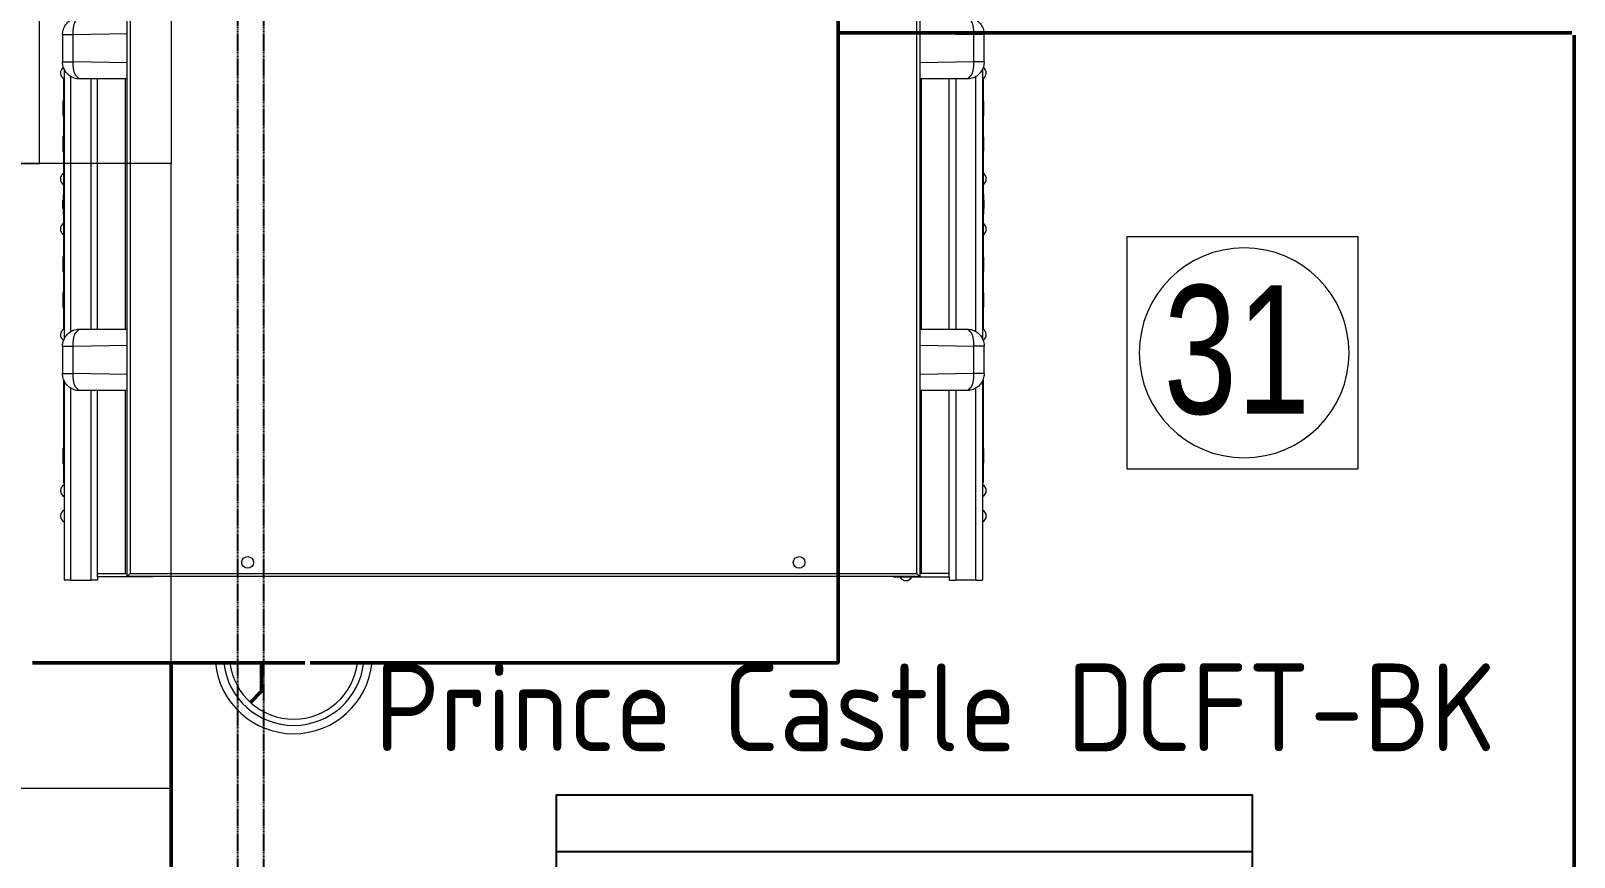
# Model space of a CAD drawing. Header units: inches. Extents: x 15 to 18199, y 5 to 12862.
# Drawn here: x 3210 to 4090, y 5471 to 5942 of the extents above; entities that cross this region are included whole.
import ezdxf
from ezdxf.enums import TextEntityAlignment as Align

# ---------------------------------------------------------------- set-up
doc = ezdxf.new("R2010")
doc.units = ezdxf.units.IN
doc.header["$MEASUREMENT"] = 0
doc.linetypes.add('AUSGEZOGEN', pattern=[0])
doc.linetypes.add('GESTRICHELT', pattern=[0.75, 0.5, -0.25])
for name, color, linetype, lineweight in [('200', 7, 'Continuous', 13), ('230', 250, 'GESTRICHELT', 25), ('260G', 250, 'Continuous', 13), ('410P', 4, 'Continuous', 13), ('500', 4, 'Continuous', 13), ('arrow', 75, 'Continuous', 13), ('Visible Edges(ISO)', 7, 'Continuous', 50)]:
    doc.layers.add(name, color=color, linetype=linetype, lineweight=lineweight)
doc.layers.add('210', color=250, linetype='Continuous')
doc.layers.add('260', color=250, linetype='AUSGEZOGEN')
doc.styles.add('A', font='swisscl.ttf')
doc.styles.add('ISO8', font='isocp.shx')

# ---------------------------------------------------------------- blocks, each defined once
blk = doc.blocks.new('A$C3F0045C2')
at = {"layer": '260G'}
for p, q in [((0, 521.63), (0, 525.51)), ((113.71, 525.51), (0, 525.51)), ((0, 521.63), (0, 510.35)), ((0, 521.63), (109.38, 521.63)), ((55.52, 525.84), (55.52, 525.51)), ((61.87, 525.84), (55.52, 525.84)), ((61.87, 525.84), (61.87, 525.51)), ((114.53, 525.84), (61.87, 525.84)), ((64.71, 525.87), (64.07, 525.87)), ((64.07, 525.84), (64.07, 525.87)), ((64.71, 525.87), (64.71, 525.84)), ((66.61, 525.87), (64.71, 525.87)), ((66.61, 525.87), (66.61, 525.84)), ((66.83, 525.87), (66.61, 525.87)), ((66.75, 526.13), (75.01, 526.13)), ((66.83, 525.87), (67.24, 525.87)), ((67.25, 525.87), (67.24, 525.87)), ((67.25, 525.87), (67.25, 525.84)), ((67.88, 525.87), (67.25, 525.87)), ((67.88, 525.87), (67.88, 525.84)), ((73.87, 525.87), (67.88, 525.87)), ((73.87, 525.87), (73.87, 525.84)), ((74.51, 525.87), (73.87, 525.87)), ((74.51, 525.87), (74.92, 525.87)), ((74.51, 525.87), (74.51, 525.84)), ((74.51, 525.87), (74.51, 525.87)), ((75.14, 525.87), (74.92, 525.87)), ((75.14, 525.87), (75.14, 525.84)), ((77.05, 525.87), (75.14, 525.87)), ((77.05, 525.87), (77.05, 525.84)), ((77.68, 525.87), (77.05, 525.87)), ((77.68, 525.84), (77.68, 525.87)), ((117.24, 489.66), (117.84, 520.41)), ((133.37, 526.41), (117.84, 526.41)), ((117.84, 520.41), (133.37, 520.41)), ((133.37, 520.41), (133.39, 520.41)), ((133.39, 520.41), (133.99, 489.66)), ((136.72, 525.84), (136.68, 525.84)), ((291.38, 525.51), (137.49, 525.51)), ((141.82, 521.63), (287.05, 521.63)), ((144.42, 525.84), (143.03, 525.84)), ((144.42, 525.84), (144.42, 525.51)), ((150.77, 525.84), (144.42, 525.84)), ((150.77, 525.84), (150.77, 525.51)), ((278, 525.84), (150.77, 525.84)), ((153.61, 525.87), (152.97, 525.87)), ((152.97, 525.84), (152.97, 525.87)), ((153.61, 525.87), (153.61, 525.84)), ((155.51, 525.87), (153.61, 525.87)), ((155.51, 525.87), (155.51, 525.84)), ((155.73, 525.87), (155.51, 525.87)), ((155.65, 526.13), (163.91, 526.13)), ((155.73, 525.87), (156.14, 525.87)), ((156.15, 525.87), (156.14, 525.87)), ((156.15, 525.87), (156.15, 525.84)), ((156.78, 525.87), (156.15, 525.87)), ((156.78, 525.87), (156.78, 525.84)), ((162.77, 525.87), (156.78, 525.87)), ((162.77, 525.87), (162.77, 525.84)), ((163.41, 525.87), (162.77, 525.87)), ((163.41, 525.87), (163.82, 525.87)), ((163.41, 525.87), (163.41, 525.84)), ((163.41, 525.87), (163.41, 525.87)), ((164.04, 525.87), (163.82, 525.87)), ((164.04, 525.87), (164.04, 525.84)), ((165.95, 525.87), (164.04, 525.87)), ((165.95, 525.87), (165.95, 525.84)), ((166.58, 525.87), (165.95, 525.87)), ((166.58, 525.84), (166.58, 525.87)), ((173.39, 525.87), (173.29, 525.87)), ((173.29, 525.84), (173.29, 525.87)), ((173.39, 525.87), (173.39, 525.84)), ((179.35, 525.87), (173.39, 525.87)), ((175.97, 526.13), (184.23, 526.13)), ((179.35, 525.87), (179.35, 525.84)), ((180.42, 525.87), (179.35, 525.87)), ((180.42, 525.87), (180.42, 525.84)), ((186.8, 525.87), (180.42, 525.87)), ((186.8, 525.87), (186.8, 525.84)), ((186.9, 525.87), (186.8, 525.87)), ((186.9, 525.84), (186.9, 525.87)), ((220.15, 526.1), (208.63, 526.1)), ((208.63, 525.84), (208.63, 526.1)), ((211.82, 526.35), (213.24, 526.35)), ((211.82, 526.1), (211.82, 526.35)), ((213.24, 526.35), (215.53, 526.35)), ((213.24, 526.1), (213.24, 526.35)), ((215.53, 526.35), (216.67, 526.35)), ((215.53, 526.1), (215.53, 526.35)), ((216.67, 526.1), (216.67, 526.35)), ((220.15, 525.84), (220.15, 526.1)), ((242.51, 525.87), (241.87, 525.87)), ((241.87, 525.84), (241.87, 525.87)), ((242.51, 525.87), (242.51, 525.84)), ((244.41, 525.87), (242.51, 525.87)), ((244.41, 525.87), (244.41, 525.84)), ((244.63, 525.87), (244.41, 525.87)), ((244.55, 526.13), (252.81, 526.13)), ((244.63, 525.87), (245.04, 525.87)), ((245.05, 525.87), (245.04, 525.87)), ((245.05, 525.87), (245.05, 525.84)), ((245.68, 525.87), (245.05, 525.87)), ((245.68, 525.87), (245.68, 525.84)), ((251.67, 525.87), (245.68, 525.87)), ((251.67, 525.87), (251.67, 525.84)), ((252.31, 525.87), (251.67, 525.87)), ((252.31, 525.87), (252.72, 525.87)), ((252.31, 525.87), (252.31, 525.84)), ((252.31, 525.87), (252.31, 525.87)), ((252.94, 525.87), (252.72, 525.87)), ((252.94, 525.87), (252.94, 525.84)), ((254.85, 525.87), (252.94, 525.87)), ((254.85, 525.87), (254.85, 525.84)), ((255.48, 525.87), (254.85, 525.87)), ((255.48, 525.84), (255.48, 525.87)), ((262.29, 525.87), (262.19, 525.87)), ((262.19, 525.84), (262.19, 525.87)), ((262.29, 525.87), (262.29, 525.84)), ((268.25, 525.87), (262.29, 525.87)), ((264.87, 526.13), (273.13, 526.13)), ((268.25, 525.87), (268.25, 525.84)), ((269.32, 525.87), (268.25, 525.87)), ((269.32, 525.87), (269.32, 525.84)), ((275.7, 525.87), (269.32, 525.87)), ((275.7, 525.87), (275.7, 525.84)), ((275.8, 525.87), (275.7, 525.87)), ((275.8, 525.84), (275.8, 525.87)), ((278, 525.84), (278, 525.51)), ((284.35, 525.84), (278, 525.84)), ((285.95, 525.84), (284.35, 525.84)), ((284.35, 525.84), (284.35, 525.51)), ((294.91, 489.66), (295.51, 520.41)), ((311.04, 526.41), (295.51, 526.41)), ((295.51, 520.41), (311.04, 520.41)), ((311.04, 520.41), (311.07, 520.41)), ((311.07, 520.41), (311.67, 489.66)), ((0, 506.46), (0, 510.35)), ((108.1, 510.35), (0, 510.35)), ((285.77, 510.35), (143.13, 510.35)), ((1.9, 506.46), (0, 506.46)), ((1.9, 478.6), (1.9, 506.46)), ((1.9, 506.46), (3.81, 506.46)), ((3.81, 506.46), (3.81, 489.66)), ((3.81, 506.46), (108.1, 506.46)), ((143.13, 506.46), (285.77, 506.46)), ((2.13, 489.66), (840.94, 489.66)), ((2.13, 489.66), (3.84, 487.96)), ((2.13, 37.79), (2.13, 489.66)), ((3.81, 490.45), (108.12, 490.45)), ((839.24, 487.96), (3.84, 487.96)), ((3.84, 487.96), (3.84, 39.5)), ((143.11, 490.45), (285.79, 490.45)), ((1.9, 474.71), (1.9, 478.6)), ((1.9, 478.6), (2.13, 478.6)), ((2.13, 474.71), (1.9, 474.71)), ((1.9, 52.74), (1.9, 48.86)), ((2.13, 52.74), (1.9, 52.74)), ((1.9, 48.86), (1.9, 20.99)), ((1.9, 48.86), (2.13, 48.86)), ((3.84, 39.5), (2.13, 37.79)), ((840.94, 37.79), (2.13, 37.79)), ((3.81, 20.99), (3.81, 37.79)), ((108.12, 37.01), (3.81, 37.01)), ((3.84, 39.5), (839.24, 39.5)), ((117.84, 7.05), (117.24, 37.79)), ((133.99, 37.79), (133.39, 7.05)), ((285.79, 37.01), (143.11, 37.01)), ((295.51, 7.05), (294.91, 37.79)), ((311.67, 37.79), (311.07, 7.05)), ((0, 20.99), (0, 17.11)), ((1.9, 20.99), (0, 20.99)), ((1.9, 20.99), (3.81, 20.99)), ((3.81, 20.99), (108.1, 20.99)), ((143.13, 20.99), (285.77, 20.99)), ((0, 5.83), (0, 17.11)), ((108.1, 17.11), (0, 17.11)), ((285.77, 17.11), (143.13, 17.11)), ((0, 5.83), (0, 1.94)), ((0, 5.83), (109.41, 5.83)), ((113.74, 1.94), (0, 1.94)), ((55.52, 1.61), (55.52, 1.94)), ((61.87, 1.61), (55.52, 1.61)), ((61.87, 1.61), (61.87, 1.94)), ((114.55, 1.61), (61.87, 1.61)), ((64.07, 1.59), (64.07, 1.61)), ((64.71, 1.59), (64.07, 1.59)), ((64.71, 1.59), (64.71, 1.61)), ((66.61, 1.59), (64.71, 1.59)), ((66.61, 1.59), (66.61, 1.61)), ((66.83, 1.59), (66.61, 1.59)), ((75.01, 1.32), (66.75, 1.32)), ((66.83, 1.59), (67.24, 1.59)), ((67.25, 1.59), (67.24, 1.59)), ((67.25, 1.59), (67.25, 1.61)), ((67.88, 1.59), (67.25, 1.59)), ((67.88, 1.59), (67.88, 1.61)), ((73.87, 1.59), (67.88, 1.59)), ((73.87, 1.59), (73.87, 1.61)), ((74.51, 1.59), (73.87, 1.59)), ((74.51, 1.59), (74.51, 1.61)), ((74.51, 1.59), (74.92, 1.59)), ((74.51, 1.59), (74.51, 1.59)), ((75.14, 1.59), (74.92, 1.59)), ((75.14, 1.59), (75.14, 1.61)), ((77.05, 1.59), (75.14, 1.59)), ((77.05, 1.59), (77.05, 1.61)), ((77.68, 1.59), (77.05, 1.59)), ((77.68, 1.59), (77.68, 1.61)), ((117.86, 7.05), (117.84, 7.05)), ((133.39, 7.05), (117.86, 7.05)), ((117.86, 1.05), (133.39, 1.05)), ((136.72, 1.61), (136.7, 1.61)), ((291.41, 1.94), (137.52, 1.94)), ((141.85, 5.83), (287.08, 5.83)), ((144.42, 1.61), (143.03, 1.61)), ((144.42, 1.61), (144.42, 1.94)), ((150.77, 1.61), (144.42, 1.61)), ((150.77, 1.61), (150.77, 1.94)), ((278, 1.61), (150.77, 1.61)), ((152.97, 1.59), (152.97, 1.61)), ((153.61, 1.59), (152.97, 1.59)), ((153.61, 1.59), (153.61, 1.61)), ((155.51, 1.59), (153.61, 1.59)), ((155.51, 1.59), (155.51, 1.61)), ((155.73, 1.59), (155.51, 1.59)), ((163.91, 1.32), (155.65, 1.32)), ((155.73, 1.59), (156.14, 1.59)), ((156.15, 1.59), (156.14, 1.59)), ((156.15, 1.59), (156.15, 1.61)), ((156.78, 1.59), (156.15, 1.59)), ((156.78, 1.59), (156.78, 1.61)), ((162.77, 1.59), (156.78, 1.59)), ((162.77, 1.59), (162.77, 1.61)), ((163.41, 1.59), (162.77, 1.59)), ((163.41, 1.59), (163.41, 1.61)), ((163.41, 1.59), (163.82, 1.59)), ((163.41, 1.59), (163.41, 1.59)), ((164.04, 1.59), (163.82, 1.59)), ((164.04, 1.59), (164.04, 1.61)), ((165.95, 1.59), (164.04, 1.59)), ((165.95, 1.59), (165.95, 1.61)), ((166.58, 1.59), (165.95, 1.59)), ((166.58, 1.59), (166.58, 1.61)), ((173.29, 1.59), (173.29, 1.61)), ((173.39, 1.59), (173.29, 1.59)), ((173.39, 1.59), (173.39, 1.61)), ((179.35, 1.59), (173.39, 1.59)), ((184.23, 1.32), (175.97, 1.32)), ((179.35, 1.59), (179.35, 1.61)), ((180.42, 1.59), (179.35, 1.59)), ((180.42, 1.59), (180.42, 1.61)), ((186.8, 1.59), (180.42, 1.59)), ((186.8, 1.59), (186.8, 1.61)), ((186.9, 1.59), (186.8, 1.59)), ((186.9, 1.59), (186.9, 1.61)), ((208.63, 1.36), (208.63, 1.61)), ((220.15, 1.36), (208.63, 1.36)), ((211.82, 1.36), (211.82, 1.1)), ((211.82, 1.1), (213.24, 1.1)), ((213.24, 1.36), (213.24, 1.1)), ((213.24, 1.1), (215.53, 1.1)), ((215.53, 1.36), (215.53, 1.1)), ((215.53, 1.1), (216.67, 1.1)), ((216.67, 1.36), (216.67, 1.1)), ((220.15, 1.36), (220.15, 1.61)), ((241.87, 1.59), (241.87, 1.61)), ((242.51, 1.59), (241.87, 1.59)), ((242.51, 1.59), (242.51, 1.61)), ((244.41, 1.59), (242.51, 1.59)), ((244.41, 1.59), (244.41, 1.61)), ((244.63, 1.59), (244.41, 1.59)), ((252.81, 1.32), (244.55, 1.32)), ((244.63, 1.59), (245.04, 1.59)), ((245.05, 1.59), (245.04, 1.59)), ((245.05, 1.59), (245.05, 1.61)), ((245.68, 1.59), (245.05, 1.59)), ((245.68, 1.59), (245.68, 1.61)), ((251.67, 1.59), (245.68, 1.59)), ((251.67, 1.59), (251.67, 1.61)), ((252.31, 1.59), (251.67, 1.59)), ((252.31, 1.59), (252.31, 1.61)), ((252.31, 1.59), (252.72, 1.59)), ((252.31, 1.59), (252.31, 1.59)), ((252.94, 1.59), (252.72, 1.59)), ((252.94, 1.59), (252.94, 1.61)), ((254.85, 1.59), (252.94, 1.59)), ((254.85, 1.59), (254.85, 1.61)), ((255.48, 1.59), (254.85, 1.59)), ((255.48, 1.59), (255.48, 1.61)), ((262.19, 1.59), (262.19, 1.61)), ((262.29, 1.59), (262.19, 1.59)), ((262.29, 1.59), (262.29, 1.61)), ((268.25, 1.59), (262.29, 1.59)), ((273.13, 1.32), (264.87, 1.32)), ((268.25, 1.59), (268.25, 1.61)), ((269.32, 1.59), (268.25, 1.59)), ((269.32, 1.59), (269.32, 1.61)), ((275.7, 1.59), (269.32, 1.59)), ((275.7, 1.59), (275.7, 1.61)), ((275.8, 1.59), (275.7, 1.59)), ((275.8, 1.59), (275.8, 1.61)), ((278, 1.61), (278, 1.94)), ((284.35, 1.61), (278, 1.61)), ((284.35, 1.61), (284.35, 1.94)), ((285.95, 1.61), (284.35, 1.61)), ((295.54, 7.05), (295.51, 7.05)), ((311.07, 7.05), (295.54, 7.05)), ((295.54, 1.05), (311.07, 1.05))]:
    blk.add_line(p, q, dxfattribs=at)
for centre in [(10.16, 420.89), (10.16, 106.56)]:
    blk.add_circle(centre, 3.33, dxfattribs=at)
for centre, radius, start, end in [((36.58, 523.94), 3.69, 25.23083, 154.76917), ((50.98, 523.94), 3.69, 25.23083, 154.76917), ((66.75, 525.25), 0.889, 90, 135.58469), ((75.01, 525.25), 0.889, 44.41531, 90), ((139.88, 523.94), 3.69, 25.23083, 149.18346), ((155.65, 525.25), 0.889, 90, 135.58469), ((163.91, 525.25), 0.889, 44.41531, 90), ((175.97, 525.25), 0.889, 90, 135.58469), ((184.23, 525.25), 0.889, 44.41531, 90), ((200.2, 523.94), 3.69, 31.05579, 148.94421), ((228.65, 523.94), 3.69, 31.05579, 148.94421), ((244.55, 525.25), 0.889, 90, 135.58469), ((252.81, 525.25), 0.889, 44.41531, 90), ((264.87, 525.25), 0.889, 90, 135.58469), ((273.13, 525.25), 0.889, 44.41531, 90), ((289.1, 523.94), 3.69, 31.35508, 154.76917), ((3.48, 45.68), 3.69, 115.23083, 244.76917), ((36.58, 3.51), 3.69, 205.23083, 334.76917), ((50.98, 3.51), 3.69, 205.23083, 334.76917), ((66.75, 2.21), 0.889, 224.41531, 270), ((75.01, 2.21), 0.889, 270, 315.58469), ((139.88, 3.51), 3.69, 210.94592, 334.76917), ((155.65, 2.21), 0.889, 224.41531, 270), ((163.91, 2.21), 0.889, 270, 315.58469), ((175.97, 2.21), 0.889, 224.41531, 270), ((184.23, 2.21), 0.889, 270, 315.58469), ((200.2, 3.51), 3.69, 211.05579, 328.94421), ((228.65, 3.51), 3.69, 211.05579, 328.94421), ((244.55, 2.21), 0.889, 224.41531, 270), ((252.81, 2.21), 0.889, 270, 315.58469), ((264.87, 2.21), 0.889, 224.41531, 270), ((273.13, 2.21), 0.889, 270, 315.58469), ((289.1, 3.51), 3.69, 205.23083, 328.78461)]:
    blk.add_arc(centre, radius, start, end, dxfattribs=at)
for points, knots in [([(108.09, 516.9), (108.09, 517.92), (108.26, 518.95), (108.93, 520.9), (109.44, 521.83), (110.71, 523.46), (111.49, 524.18), (113.23, 525.34), (114.21, 525.79), (116.08, 526.29), (116.96, 526.41), (117.84, 526.41)], [0, 0, 0, 0, 0.1231541, 0.1231541, 0.2467397, 0.2467397, 0.370686, 0.370686, 0.4952004, 0.4952004, 0.5987377, 0.5987377, 0.5987377, 0.5987377]), ([(117.84, 526.41), (117.84, 526.41), (117.84, 526.41), (117.84, 526.41), (117.84, 526.41), (117.84, 526.41), (117.84, 526.41), (117.84, 526.41), (117.84, 526.41), (117.84, 526.41), (117.84, 526.41), (117.84, 526.41), (117.84, 526.41), (117.84, 526.41), (117.84, 526.41), (117.84, 526.41), (117.84, 526.41), (117.84, 526.41), (117.84, 526.41), (117.84, 526.41), (117.84, 526.4), (117.84, 526.38), (117.84, 526.3), (117.84, 526.11), (117.84, 525.84), (117.84, 525.37), (117.84, 524.56), (117.84, 523.32), (117.84, 521.89), (117.84, 520.9), (117.84, 520.41)], [0.6010563, 0.6010563, 0.6010563, 0.6010563, 0.6015625, 0.6054688, 0.609375, 0.6171875, 0.625, 0.6328125, 0.640625, 0.65625, 0.6875, 0.734375, 0.75, 0.765625, 0.7734375, 0.78125, 0.7890625, 0.7929688, 0.796875, 0.8007812, 0.8046875, 0.8125, 0.828125, 0.84375, 0.859375, 0.875, 0.90625, 0.9375, 0.96875, 1, 1, 1, 1]), ([(133.37, 526.41), (133.37, 526.41), (133.37, 526.41), (133.37, 526.41), (133.31, 526.41), (133.37, 526.41), (133.37, 526.41), (133.38, 526.41), (133.38, 526.41), (133.38, 526.41), (133.38, 526.41), (133.39, 526.41), (133.39, 526.41), (133.4, 526.41), (133.41, 526.41), (133.43, 526.41), (133.43, 526.41), (133.46, 526.41), (133.47, 526.41), (133.51, 526.41), (133.54, 526.41), (134.52, 526.39), (135.48, 526.23), (137.29, 525.65), (138.16, 525.23), (139.73, 524.16), (140.43, 523.51), (141.61, 522.05), (142.1, 521.22), (142.87, 519.29), (143.1, 518.12), (143.11, 516.97)], [0, 0, 0, 0, 0.0069484, 0.0069484, 0.0138968, 0.0138968, 0.014027, 0.014027, 0.0142442, 0.0142442, 0.0144613, 0.0144613, 0.0148955, 0.0148955, 0.015764, 0.015764, 0.0166325, 0.0166325, 0.0183694, 0.0183694, 0.0218434, 0.0218434, 0.1341585, 0.1341585, 0.2465017, 0.2465017, 0.3588301, 0.3588301, 0.4711735, 0.4711735, 0.6094598, 0.6094598, 0.6094598, 0.6094598]), ([(133.37, 526.41), (133.37, 526.41), (133.37, 526.41), (133.37, 526.41), (133.37, 526.41), (133.37, 526.41), (133.37, 526.4), (133.37, 526.4), (133.37, 526.39), (133.37, 526.38), (133.37, 526.36), (133.37, 526.33), (133.37, 526.28), (133.37, 526.23), (133.37, 526.17), (133.37, 526.1), (133.37, 526.02), (133.37, 525.93), (133.37, 525.83), (133.37, 525.72), (133.37, 525.6), (133.37, 525.47), (133.37, 525.2), (133.37, 524.88), (133.37, 524.51), (133.37, 524.15), (133.37, 523.73), (133.37, 523.29), (133.37, 522.84), (133.37, 522.37), (133.37, 521.88), (133.37, 521.4), (133.37, 520.9), (133.37, 520.41)], [0.8, 0.8, 0.8, 0.8, 0.8007809, 0.8007809, 0.8007809, 0.8046792, 0.8046792, 0.8046792, 0.8124971, 0.8124971, 0.8124971, 0.8281288, 0.8281288, 0.8281288, 0.8437583, 0.8437583, 0.8437583, 0.8593859, 0.8593859, 0.8593859, 0.8750119, 0.8750119, 0.8750119, 0.9062604, 0.9062604, 0.9062604, 0.9375063, 0.9375063, 0.9375063, 0.968752, 0.968752, 0.968752, 1, 1, 1, 1]), ([(133.37, 526.41), (133.38, 526.41), (133.4, 526.41), (133.47, 526.41), (133.52, 526.41), (133.73, 526.4), (133.89, 526.39), (134.53, 526.35), (135, 526.28), (135.89, 526.09), (136.3, 525.97), (136.71, 525.83)], [0, 0, 0, 0, 0.0019505, 0.0019505, 0.0081923, 0.0081923, 0.0269223, 0.0269223, 0.083239, 0.083239, 0.1341306, 0.1341306, 0.1341306, 0.1341306]), ([(285.76, 516.9), (285.76, 517.92), (285.94, 518.95), (286.61, 520.9), (287.11, 521.83), (288.38, 523.46), (289.16, 524.18), (290.9, 525.34), (291.89, 525.79), (293.75, 526.29), (294.63, 526.41), (295.51, 526.41)], [0, 0, 0, 0, 0.1231541, 0.1231541, 0.2467397, 0.2467397, 0.370686, 0.370686, 0.4952004, 0.4952004, 0.5987377, 0.5987377, 0.5987377, 0.5987377]), ([(295.51, 526.41), (295.51, 526.41), (295.51, 526.41), (295.51, 526.41), (295.51, 526.41), (295.51, 526.41), (295.51, 526.41), (295.51, 526.41), (295.51, 526.41), (295.51, 526.41), (295.51, 526.41), (295.51, 526.41), (295.51, 526.41), (295.51, 526.41), (295.51, 526.41), (295.51, 526.41), (295.51, 526.41), (295.51, 526.41), (295.51, 526.41), (295.51, 526.41), (295.51, 526.4), (295.51, 526.38), (295.51, 526.3), (295.51, 526.11), (295.51, 525.84), (295.51, 525.37), (295.51, 524.56), (295.51, 523.32), (295.51, 521.89), (295.51, 520.9), (295.51, 520.41)], [0.6010563, 0.6010563, 0.6010563, 0.6010563, 0.6015625, 0.6054688, 0.609375, 0.6171875, 0.625, 0.6328125, 0.640625, 0.65625, 0.6875, 0.734375, 0.75, 0.765625, 0.7734375, 0.78125, 0.7890625, 0.7929688, 0.796875, 0.8007812, 0.8046875, 0.8125, 0.828125, 0.84375, 0.859375, 0.875, 0.90625, 0.9375, 0.96875, 1, 1, 1, 1]), ([(311.04, 526.41), (311.04, 526.41), (311.04, 526.41), (311.04, 526.41), (311.04, 526.41), (311.04, 526.41), (311.04, 526.41), (311.04, 526.41), (311.04, 526.41), (311.04, 526.41), (311.04, 526.41), (311.04, 526.41), (311.04, 526.41), (311.04, 526.41), (311.04, 526.41), (311.04, 526.41), (311.04, 526.41), (311.04, 526.41), (311.04, 526.41), (311.04, 526.41), (311.04, 526.41), (311.04, 526.41), (311.04, 526.41), (311.04, 526.41), (311.04, 526.41), (311.04, 526.41), (311.04, 526.41), (311.04, 526.41), (311.04, 526.41), (311.04, 526.41), (311.04, 526.41), (311.04, 526.41), (311.04, 526.41), (311.04, 526.41), (311.04, 526.41), (311.04, 526.41), (311.04, 526.41), (311.04, 526.41), (311.04, 526.41), (311.04, 526.41), (311.04, 526.41), (311.04, 526.41), (311.04, 526.41), (311.04, 526.41), (311.04, 526.41), (311.04, 526.41), (311.04, 526.41), (311.04, 526.41), (311.04, 526.41), (311.04, 526.41), (311.04, 526.41), (311.04, 526.41), (311.04, 526.41), (311.04, 526.41), (311.04, 526.41), (311.04, 526.41), (311.04, 526.41), (311.04, 526.4), (311.04, 526.4), (311.04, 526.39), (311.04, 526.38), (311.04, 526.36), (311.04, 526.33), (311.04, 526.28), (311.04, 526.23), (311.04, 526.17), (311.04, 526.1), (311.04, 526.02), (311.04, 525.93), (311.04, 525.83), (311.04, 525.72), (311.04, 525.6), (311.04, 525.47), (311.04, 525.2), (311.04, 524.88), (311.04, 524.51), (311.04, 524.15), (311.04, 523.73), (311.04, 523.29), (311.04, 522.84), (311.04, 522.37), (311.04, 521.88), (311.04, 521.4), (311.04, 520.9), (311.04, 520.41)], [0.6010583, 0.6010583, 0.6010583, 0.6010583, 0.6015599, 0.6015599, 0.6015599, 0.6054601, 0.6054601, 0.6054601, 0.6093743, 0.6093743, 0.6093743, 0.6171652, 0.6171652, 0.6171652, 0.6249591, 0.6249591, 0.6249591, 0.6327562, 0.6327562, 0.6327562, 0.6405564, 0.6405564, 0.6405564, 0.6561653, 0.6561653, 0.6561653, 0.6874107, 0.6874107, 0.6874107, 0.7343218, 0.7343218, 0.7343218, 0.7499633, 0.7499633, 0.7499633, 0.7656042, 0.7656042, 0.7656042, 0.7734238, 0.7734238, 0.7734238, 0.7812426, 0.7812426, 0.7812426, 0.7890603, 0.7890603, 0.7890603, 0.7929694, 0.7929694, 0.7929694, 0.7968844, 0.7968844, 0.7968844, 0.8007809, 0.8007809, 0.8007809, 0.8046792, 0.8046792, 0.8046792, 0.8124971, 0.8124971, 0.8124971, 0.8281288, 0.8281288, 0.8281288, 0.8437583, 0.8437583, 0.8437583, 0.8593859, 0.8593859, 0.8593859, 0.8750119, 0.8750119, 0.8750119, 0.9062604, 0.9062604, 0.9062604, 0.9375063, 0.9375063, 0.9375063, 0.968752, 0.968752, 0.968752, 1, 1, 1, 1]), ([(311.04, 526.41), (311.06, 526.41), (311.07, 526.41), (311.14, 526.41), (311.2, 526.41), (311.41, 526.4), (311.57, 526.39), (312.2, 526.35), (312.67, 526.28), (314.2, 525.96), (315.23, 525.55), (317.05, 524.45), (317.86, 523.76), (319.21, 522.18), (319.76, 521.27), (320.52, 519.34), (320.74, 518.31), (320.78, 517.18), (320.78, 517.07), (320.79, 516.97)], [0, 0, 0, 0, 0.0019505, 0.0019505, 0.0081923, 0.0081923, 0.0269223, 0.0269223, 0.083239, 0.083239, 0.2111073, 0.2111073, 0.3352165, 0.3352165, 0.4596007, 0.4596007, 0.5836228, 0.5836228, 0.595886, 0.595886, 0.595886, 0.595886]), ([(117.86, 1.05), (117.86, 1.05), (117.86, 1.05), (117.86, 1.05), (117.86, 1.05), (117.86, 1.05), (117.88, 1.05), (117.89, 1.05), (117.89, 1.05), (117.86, 1.05), (117.86, 1.05), (117.86, 1.05), (117.86, 1.05), (117.86, 1.05), (117.85, 1.05), (117.85, 1.05), (117.85, 1.05), (117.85, 1.05), (117.84, 1.05), (117.84, 1.05), (117.84, 1.05), (117.82, 1.05), (117.82, 1.05), (117.8, 1.05), (117.8, 1.05), (117.77, 1.05), (117.76, 1.05), (117.71, 1.05), (117.68, 1.05), (116.7, 1.07), (115.75, 1.23), (113.94, 1.8), (113.07, 2.23), (111.5, 3.29), (110.8, 3.94), (109.62, 5.4), (109.13, 6.23), (108.36, 8.17), (108.13, 9.33), (108.12, 10.48)], [0, 0, 0, 0, 0.0000543, 0.0000543, 0.0000679, 0.0000679, 0.0035421, 0.0035421, 0.0070163, 0.0070163, 0.0070706, 0.0070706, 0.0071357, 0.0071357, 0.0072443, 0.0072443, 0.0074614, 0.0074614, 0.0076785, 0.0076785, 0.0081128, 0.0081128, 0.0089812, 0.0089812, 0.0098497, 0.0098497, 0.0115867, 0.0115867, 0.0150606, 0.0150606, 0.1273757, 0.1273757, 0.239719, 0.239719, 0.3520473, 0.3520473, 0.4643908, 0.4643908, 0.6026771, 0.6026771, 0.6026771, 0.6026771]), ([(143.14, 10.56), (143.14, 9.53), (142.96, 8.5), (142.3, 6.56), (141.79, 5.63), (140.52, 3.99), (139.74, 3.27), (138, 2.11), (137.02, 1.67), (135.5, 1.26), (134.98, 1.16), (134.2, 1.08), (133.94, 1.06), (133.64, 1.05), (133.62, 1.05), (133.58, 1.05), (133.56, 1.05), (133.52, 1.05), (133.51, 1.05), (133.48, 1.05), (133.47, 1.05), (133.45, 1.05), (133.45, 1.05), (133.43, 1.05), (133.43, 1.05), (133.42, 1.05), (133.41, 1.05), (133.41, 1.05), (133.41, 1.05), (133.4, 1.05), (133.4, 1.05), (133.4, 1.05), (133.4, 1.05), (133.4, 1.05), (133.4, 1.05), (133.4, 1.05), (133.39, 1.05), (133.39, 1.05), (133.39, 1.05), (133.39, 1.05), (133.39, 1.05), (133.39, 1.05), (133.39, 1.05), (133.39, 1.05)], [0, 0, 0, 0, 0.1231541, 0.1231541, 0.2467397, 0.2467397, 0.370686, 0.370686, 0.4952004, 0.4952004, 0.5566238, 0.5566238, 0.5880495, 0.5880495, 0.5909934, 0.5909934, 0.5932013, 0.5932013, 0.5948572, 0.5948572, 0.5963771, 0.5963771, 0.5971371, 0.5971371, 0.597897, 0.597897, 0.598277, 0.598277, 0.598467, 0.598467, 0.5986569, 0.5986569, 0.5987519, 0.5987519, 0.5988469, 0.5988469, 0.5988944, 0.5988944, 0.5989182, 0.5989182, 0.5989419, 0.5989419, 0.5989657, 0.5989657, 0.5989657, 0.5989657]), ([(295.54, 1.05), (295.52, 1.05), (295.5, 1.05), (295.43, 1.05), (295.38, 1.05), (295.17, 1.05), (295.01, 1.06), (294.38, 1.1), (293.9, 1.17), (292.38, 1.5), (291.34, 1.91), (289.53, 3), (288.71, 3.69), (287.36, 5.27), (286.81, 6.19), (286.06, 8.11), (285.84, 9.15), (285.79, 10.28), (285.79, 10.38), (285.79, 10.48)], [0, 0, 0, 0, 0.0019505, 0.0019505, 0.0081923, 0.0081923, 0.0269223, 0.0269223, 0.083239, 0.083239, 0.2111073, 0.2111073, 0.3352165, 0.3352165, 0.4596007, 0.4596007, 0.5836228, 0.5836228, 0.595886, 0.595886, 0.595886, 0.595886]), ([(320.81, 10.56), (320.81, 9.53), (320.64, 8.5), (319.97, 6.56), (319.47, 5.63), (318.2, 3.99), (317.41, 3.27), (315.67, 2.11), (314.69, 1.67), (313.17, 1.26), (312.66, 1.16), (311.87, 1.08), (311.61, 1.06), (311.32, 1.05), (311.29, 1.05), (311.25, 1.05), (311.23, 1.05), (311.2, 1.05), (311.18, 1.05), (311.16, 1.05), (311.14, 1.05), (311.12, 1.05), (311.12, 1.05), (311.11, 1.05), (311.1, 1.05), (311.09, 1.05), (311.09, 1.05), (311.08, 1.05), (311.08, 1.05), (311.08, 1.05), (311.07, 1.05), (311.07, 1.05), (311.07, 1.05), (311.07, 1.05), (311.07, 1.05), (311.07, 1.05), (311.07, 1.05), (311.07, 1.05), (311.07, 1.05), (311.07, 1.05), (311.07, 1.05), (311.07, 1.05), (311.07, 1.05), (311.07, 1.05), (311.07, 1.05), (311.07, 1.05)], [0, 0, 0, 0, 0.1231541, 0.1231541, 0.2467397, 0.2467397, 0.370686, 0.370686, 0.4952004, 0.4952004, 0.5566238, 0.5566238, 0.5880495, 0.5880495, 0.5909934, 0.5909934, 0.5932013, 0.5932013, 0.5948572, 0.5948572, 0.5963771, 0.5963771, 0.5971371, 0.5971371, 0.597897, 0.597897, 0.598277, 0.598277, 0.598467, 0.598467, 0.5986569, 0.5986569, 0.5987519, 0.5987519, 0.5988469, 0.5988469, 0.5988944, 0.5988944, 0.5989182, 0.5989182, 0.5989419, 0.5989419, 0.5989657, 0.5989657, 0.5989741, 0.5989741, 0.5989741, 0.5989741]), ([(117.86, 1.05), (117.86, 1.05), (117.86, 1.05), (117.86, 1.05), (117.86, 1.05), (117.86, 1.05), (117.86, 1.05), (117.86, 1.05), (117.86, 1.05), (117.86, 1.05), (117.86, 1.05), (117.86, 1.05), (117.86, 1.05), (117.85, 1.05), (117.85, 1.05), (117.85, 1.05), (117.84, 1.05), (117.84, 1.05), (117.84, 1.05), (117.82, 1.05), (117.82, 1.05), (117.8, 1.05), (117.8, 1.05), (117.77, 1.05), (117.76, 1.05), (117.71, 1.05), (117.68, 1.05), (116.7, 1.07), (115.75, 1.23), (114.75, 1.55), (114.65, 1.58), (114.55, 1.61)], [0, 0, 0, 0, 0.0000271, 0.0000271, 0.0000543, 0.0000543, 0.0000814, 0.0000814, 0.0001357, 0.0001357, 0.00019, 0.00019, 0.0003203, 0.0003203, 0.0005374, 0.0005374, 0.0007545, 0.0007545, 0.0011887, 0.0011887, 0.0020572, 0.0020572, 0.0029257, 0.0029257, 0.0046626, 0.0046626, 0.0081366, 0.0081366, 0.1204517, 0.1204517, 0.1324281, 0.1324281, 0.1324281, 0.1324281]), ([(117.86, 1.05), (117.86, 1.05), (117.86, 1.05), (117.86, 1.05), (117.86, 1.05), (117.86, 1.05), (117.86, 1.05), (117.86, 1.05), (117.86, 1.06), (117.86, 1.07), (117.86, 1.09), (117.86, 1.12), (117.86, 1.17), (117.86, 1.22), (117.86, 1.28), (117.86, 1.36), (117.86, 1.43), (117.86, 1.52), (117.86, 1.63), (117.86, 1.73), (117.86, 1.85), (117.86, 1.98), (117.86, 2.25), (117.86, 2.57), (117.86, 2.94), (117.86, 3.31), (117.86, 3.72), (117.86, 4.17), (117.86, 4.61), (117.86, 5.08), (117.86, 5.57), (117.86, 6.06), (117.86, 6.55), (117.86, 7.05)], [0.7999942, 0.7999942, 0.7999942, 0.7999942, 0.8007809, 0.8007809, 0.8007809, 0.8046792, 0.8046792, 0.8046792, 0.8124971, 0.8124971, 0.8124971, 0.8281288, 0.8281288, 0.8281288, 0.8437583, 0.8437583, 0.8437583, 0.8593859, 0.8593859, 0.8593859, 0.8750119, 0.8750119, 0.8750119, 0.9062604, 0.9062604, 0.9062604, 0.9375063, 0.9375063, 0.9375063, 0.968752, 0.968752, 0.968752, 1, 1, 1, 1]), ([(117.86, 1.05), (117.86, 1.05), (117.86, 1.05), (117.86, 1.05), (117.86, 1.05), (117.86, 1.05), (117.86, 1.05), (117.86, 1.05), (117.88, 1.05), (117.89, 1.05), (117.89, 1.05), (117.86, 1.05)], [0, 0, 0, 0, 0.000013571, 0.000013571, 0.000882049, 0.000882049, 0.001924223, 0.001924223, 0.005398499, 0.005398499, 0.008762968, 0.008762968, 0.008762968, 0.008762968]), ([(133.39, 1.05), (133.39, 1.05), (133.39, 1.05), (133.39, 1.05), (133.39, 1.05), (133.39, 1.05), (133.39, 1.05), (133.39, 1.05), (133.39, 1.05), (133.39, 1.05), (133.39, 1.07), (133.39, 1.16), (133.39, 1.34), (133.39, 1.61), (133.39, 2.09), (133.39, 2.89), (133.39, 4.14), (133.39, 5.56), (133.39, 6.55), (133.39, 7.05)], [0.7596795, 0.7596795, 0.7596795, 0.7596795, 0.765625, 0.7734375, 0.78125, 0.7890625, 0.7929688, 0.796875, 0.8007812, 0.8046875, 0.8125, 0.828125, 0.84375, 0.859375, 0.875, 0.90625, 0.9375, 0.96875, 1, 1, 1, 1]), ([(136.72, 1.62), (136.48, 1.53), (136.24, 1.46), (135.5, 1.26), (134.98, 1.16), (134.2, 1.08), (133.94, 1.06), (133.64, 1.05), (133.62, 1.05), (133.58, 1.05), (133.56, 1.05), (133.52, 1.05), (133.51, 1.05), (133.48, 1.05), (133.47, 1.05), (133.45, 1.05), (133.45, 1.05), (133.43, 1.05), (133.43, 1.05), (133.42, 1.05), (133.41, 1.05), (133.41, 1.05), (133.41, 1.05), (133.4, 1.05), (133.4, 1.05), (133.4, 1.05), (133.4, 1.05), (133.4, 1.05), (133.4, 1.05), (133.4, 1.05), (133.39, 1.05), (133.39, 1.05), (133.39, 1.05), (133.39, 1.05), (133.39, 1.05), (133.39, 1.05), (133.39, 1.05), (133.39, 1.05), (133.39, 1.05), (133.39, 1.05)], [0.4656071, 0.4656071, 0.4656071, 0.4656071, 0.4952004, 0.4952004, 0.5566238, 0.5566238, 0.5880495, 0.5880495, 0.5909934, 0.5909934, 0.5932013, 0.5932013, 0.5948572, 0.5948572, 0.5963771, 0.5963771, 0.5971371, 0.5971371, 0.597897, 0.597897, 0.598277, 0.598277, 0.598467, 0.598467, 0.5986569, 0.5986569, 0.5987519, 0.5987519, 0.5988469, 0.5988469, 0.5988944, 0.5988944, 0.5989182, 0.5989182, 0.5989419, 0.5989419, 0.5989657, 0.5989657, 0.5989741, 0.5989741, 0.5989741, 0.5989741]), ([(133.39, 1.05), (133.39, 1.05), (133.39, 1.05), (133.39, 1.05), (133.39, 1.05), (133.39, 1.05), (133.39, 1.05)], [0.60105627, 0.60105627, 0.60105627, 0.60105627, 0.6015625, 0.60546875, 0.609375, 0.61234713, 0.61234713, 0.61234713, 0.61234713]), ([(133.39, 1.05), (133.39, 1.05), (133.39, 1.05), (133.39, 1.05), (133.39, 1.05)], [0.620160254, 0.620160254, 0.620160254, 0.620160254, 0.625, 0.627981405, 0.627981405, 0.627981405, 0.627981405]), ([(133.39, 1.05), (133.47, 1.05), (133.39, 1.05), (133.39, 1.05), (133.39, 1.05), (133.39, 1.05), (133.8, 1.05), (133.39, 1.05)], [0, 0, 0, 0, 0.00960475, 0.00960475, 0.02881426, 0.02881426, 0.0768383, 0.0768383, 0.0768383, 0.0768383]), ([(295.54, 1.05), (295.54, 1.05), (295.54, 1.05), (295.54, 1.05), (295.54, 1.05), (295.54, 1.05), (295.54, 1.05), (295.54, 1.05), (295.54, 1.05), (295.54, 1.05), (295.54, 1.05), (295.54, 1.05), (295.54, 1.05), (295.54, 1.05), (295.54, 1.05), (295.54, 1.05), (295.54, 1.05), (295.54, 1.05), (295.54, 1.05), (295.54, 1.05), (295.54, 1.05), (295.54, 1.05), (295.54, 1.05), (295.54, 1.05), (295.54, 1.05), (295.54, 1.05), (295.54, 1.05), (295.54, 1.05), (295.54, 1.05), (295.54, 1.05), (295.54, 1.05), (295.54, 1.05), (295.54, 1.05), (295.54, 1.05), (295.54, 1.05), (295.54, 1.05), (295.54, 1.05), (295.54, 1.05), (295.54, 1.05), (295.54, 1.05), (295.54, 1.05), (295.54, 1.05), (295.54, 1.05), (295.54, 1.05), (295.54, 1.05), (295.54, 1.05), (295.54, 1.05), (295.54, 1.05), (295.54, 1.05), (295.54, 1.05), (295.54, 1.05), (295.54, 1.05), (295.54, 1.05), (295.54, 1.05), (295.54, 1.05), (295.54, 1.05), (295.54, 1.05), (295.54, 1.05), (295.54, 1.05), (295.54, 1.06), (295.54, 1.07), (295.54, 1.09), (295.54, 1.12), (295.54, 1.17), (295.54, 1.22), (295.54, 1.28), (295.54, 1.36), (295.54, 1.43), (295.54, 1.52), (295.54, 1.63), (295.54, 1.73), (295.54, 1.85), (295.54, 1.98), (295.54, 2.25), (295.54, 2.57), (295.54, 2.94), (295.54, 3.31), (295.54, 3.72), (295.54, 4.17), (295.54, 4.61), (295.54, 5.08), (295.54, 5.57), (295.54, 6.06), (295.54, 6.55), (295.54, 7.05)], [0.6010583, 0.6010583, 0.6010583, 0.6010583, 0.6015599, 0.6015599, 0.6015599, 0.6054601, 0.6054601, 0.6054601, 0.6093743, 0.6093743, 0.6093743, 0.6171652, 0.6171652, 0.6171652, 0.6249591, 0.6249591, 0.6249591, 0.6327562, 0.6327562, 0.6327562, 0.6405564, 0.6405564, 0.6405564, 0.6561653, 0.6561653, 0.6561653, 0.6874107, 0.6874107, 0.6874107, 0.7343218, 0.7343218, 0.7343218, 0.7499633, 0.7499633, 0.7499633, 0.7656042, 0.7656042, 0.7656042, 0.7734238, 0.7734238, 0.7734238, 0.7812426, 0.7812426, 0.7812426, 0.7890603, 0.7890603, 0.7890603, 0.7929694, 0.7929694, 0.7929694, 0.7968844, 0.7968844, 0.7968844, 0.8007809, 0.8007809, 0.8007809, 0.8046792, 0.8046792, 0.8046792, 0.8124971, 0.8124971, 0.8124971, 0.8281288, 0.8281288, 0.8281288, 0.8437583, 0.8437583, 0.8437583, 0.8593859, 0.8593859, 0.8593859, 0.8750119, 0.8750119, 0.8750119, 0.9062604, 0.9062604, 0.9062604, 0.9375063, 0.9375063, 0.9375063, 0.968752, 0.968752, 0.968752, 1, 1, 1, 1]), ([(311.07, 1.05), (311.07, 1.05), (311.07, 1.05), (311.07, 1.05), (311.07, 1.05), (311.07, 1.05), (311.07, 1.05), (311.07, 1.05), (311.07, 1.05), (311.07, 1.05), (311.07, 1.07), (311.07, 1.16), (311.07, 1.34), (311.07, 1.61), (311.07, 2.09), (311.07, 2.89), (311.07, 4.14), (311.07, 5.56), (311.07, 6.55), (311.07, 7.05)], [0.7596795, 0.7596795, 0.7596795, 0.7596795, 0.765625, 0.7734375, 0.78125, 0.7890625, 0.7929688, 0.796875, 0.8007812, 0.8046875, 0.8125, 0.828125, 0.84375, 0.859375, 0.875, 0.90625, 0.9375, 0.96875, 1, 1, 1, 1]), ([(311.07, 1.05), (311.07, 1.05), (311.07, 1.05), (311.07, 1.05), (311.07, 1.05), (311.07, 1.05), (311.07, 1.05)], [0.60105627, 0.60105627, 0.60105627, 0.60105627, 0.6015625, 0.60546875, 0.609375, 0.61234713, 0.61234713, 0.61234713, 0.61234713]), ([(311.07, 1.05), (311.07, 1.05), (311.07, 1.05), (311.07, 1.05), (311.07, 1.05)], [0.620160254, 0.620160254, 0.620160254, 0.620160254, 0.625, 0.627981402, 0.627981402, 0.627981402, 0.627981402])]:
    blk.add_open_spline(points, degree=3, knots=knots, dxfattribs=at)
for points, weights, knots in [([(108.09, 516.9), (108.09, 516.92), (108.1, 516.96), (108.14, 517), (108.18, 517.04), (108.82, 517.66), (109.49, 518.31), (110.12, 518.92), (110.19, 518.99), (111.22, 519.87), (114.27, 520.41), (117.84, 520.41)], [0.804410460987, 0.840752884701, 0.903019661374, 0.973333333333, 1, 1, 1, 1, 0.992943896591, 0.858877931815, 0.865934035224, 1], [0.578027, 0.578027, 0.578027, 0.578027, 0.592, 0.6, 0.6, 0.61, 0.792, 0.8, 0.8, 0.81, 1, 1, 1, 1]), ([(133.39, 520.41), (136.96, 520.41), (140.01, 519.87), (141.04, 518.99), (141.11, 518.92), (141.75, 518.3), (142.42, 517.65), (143.05, 517.03), (143.1, 516.99), (143.13, 516.96), (143.14, 516.92), (143.14, 516.9)], [1, 0.865934035224, 0.858877931815, 0.992943896591, 1, 1, 1, 1, 0.966666666667, 0.89708542879, 0.8355510862, 0.804410460987], [0, 0, 0, 0, 0.19, 0.2, 0.2, 0.21, 0.392, 0.4, 0.4, 0.41, 0.421973, 0.421973, 0.421973, 0.421973]), ([(285.76, 516.9), (285.76, 516.92), (285.78, 516.96), (285.81, 517), (285.85, 517.04), (286.49, 517.66), (287.16, 518.31), (287.8, 518.92), (287.86, 518.99), (288.89, 519.87), (291.94, 520.41), (295.51, 520.41)], [0.804410460987, 0.840752884701, 0.903019661374, 0.973333333333, 1, 1, 1, 1, 0.992943896591, 0.858877931815, 0.865934035224, 1], [0.578027, 0.578027, 0.578027, 0.578027, 0.592, 0.6, 0.6, 0.61, 0.792, 0.8, 0.8, 0.81, 1, 1, 1, 1]), ([(311.07, 520.41), (314.63, 520.41), (317.68, 519.87), (318.71, 518.99), (318.79, 518.92), (319.43, 518.3), (320.09, 517.65), (320.73, 517.03), (320.77, 516.99), (320.8, 516.96), (320.81, 516.92), (320.81, 516.9)], [1, 0.865934035224, 0.858877931815, 0.992943896591, 1, 1, 1, 1, 0.966666666667, 0.89708542879, 0.8355510862, 0.804410460987], [0, 0, 0, 0, 0.19, 0.2, 0.2, 0.21, 0.392, 0.4, 0.4, 0.41, 0.421973, 0.421973, 0.421973, 0.421973]), ([(117.84, 7.05), (114.27, 7.05), (111.22, 7.58), (110.19, 8.46), (110.12, 8.54), (109.48, 9.16), (108.81, 9.8), (108.17, 10.42), (108.13, 10.46), (108.1, 10.5), (108.09, 10.54), (108.09, 10.56)], [1, 0.865934035224, 0.858877931815, 0.992943896591, 1, 1, 1, 1, 0.966666666667, 0.89708542879, 0.8355510862, 0.804410460987], [0, 0, 0, 0, 0.19, 0.2, 0.2, 0.21, 0.392, 0.4, 0.4, 0.41, 0.421973, 0.421973, 0.421973, 0.421973]), ([(143.14, 10.56), (143.14, 10.53), (143.13, 10.49), (143.09, 10.46), (143.05, 10.41), (142.41, 9.79), (141.74, 9.14), (141.11, 8.53), (141.04, 8.46), (140.01, 7.58), (136.96, 7.05), (133.39, 7.05)], [0.804410460987, 0.840752884701, 0.903019661374, 0.973333333333, 1, 1, 1, 1, 0.992943896591, 0.858877931815, 0.865934035224, 1], [0.578027, 0.578027, 0.578027, 0.578027, 0.592, 0.6, 0.6, 0.61, 0.792, 0.8, 0.8, 0.81, 1, 1, 1, 1]), ([(295.51, 7.05), (291.94, 7.05), (288.89, 7.58), (287.86, 8.46), (287.79, 8.54), (287.15, 9.16), (286.48, 9.8), (285.85, 10.42), (285.8, 10.46), (285.78, 10.5), (285.76, 10.54), (285.76, 10.56)], [1, 0.865934035224, 0.858877931815, 0.992943896591, 1, 1, 1, 1, 0.966666666667, 0.89708542879, 0.8355510862, 0.804410460987], [0, 0, 0, 0, 0.19, 0.2, 0.2, 0.21, 0.392, 0.4, 0.4, 0.41, 0.421973, 0.421973, 0.421973, 0.421973]), ([(320.81, 10.56), (320.81, 10.53), (320.8, 10.49), (320.77, 10.46), (320.72, 10.41), (320.08, 9.79), (319.41, 9.14), (318.78, 8.53), (318.71, 8.46), (317.68, 7.58), (314.63, 7.05), (311.07, 7.05)], [0.804410460987, 0.8407528847, 0.903019661373, 0.973333333333, 1, 1, 1, 1, 0.992943896591, 0.858877931815, 0.865934035224, 1], [0.578027, 0.578027, 0.578027, 0.578027, 0.592, 0.6, 0.6, 0.61, 0.792, 0.8, 0.8, 0.81, 1, 1, 1, 1])]:
    blk.add_rational_spline(points, weights, degree=3, knots=knots, dxfattribs=at)
for points in [[(295.51, 526.41), (295.54, 526.41), (295.52, 526.41), (295.51, 526.41)], [(108.12, 489.66), (108.11, 498.74), (108.1, 507.82), (108.09, 516.9)], [(143.14, 516.9), (143.13, 507.82), (143.12, 498.74), (143.11, 489.66)], [(285.79, 489.66), (285.78, 498.74), (285.77, 507.82), (285.76, 516.9)], [(108.09, 10.56), (108.1, 19.63), (108.11, 28.71), (108.12, 37.79)], [(143.11, 37.79), (143.12, 28.71), (143.13, 19.63), (143.14, 10.56)], [(285.76, 10.56), (285.77, 19.63), (285.78, 28.71), (285.79, 37.79)]]:
    blk.add_open_spline(points, degree=3, dxfattribs=at)
blk = doc.blocks.new('POS_G')
at = {"layer": '410P'}
blk.add_lwpolyline([(-106.07, -49.5), (-106.07, 49.5), (106.07, 49.5), (106.07, -49.5)], close=True, dxfattribs=at)
at = {"layer": '410P', "color": 3, "style": 'ISO8'}
blk.add_attdef('POS', text='', height=70.71, dxfattribs=at).set_placement((0, 0), align=Align.MIDDLE)
blk = doc.blocks.new('A$C04F36E42')
at = {"layer": '260'}
for p, q in [((492.76, 258.5), (96.09, 258.5)), ((117.56, 66.75), (117.56, 159.76)), ((471.05, 66.75), (471.05, 159.76))]:
    blk.add_line(p, q, dxfattribs=at)
for points in [[(492.76, 226), (96.09, 226), (96.09, 291), (492.76, 291)], [(606.41, 0), (42.77, 0), (42.77, 226), (606.41, 226)], [(526.66, 55.05), (64, 55.05), (64, 172.43), (526.66, 172.43)], [(485.04, 159.76), (103.81, 159.76), (103.81, 66.75), (485.04, 66.75)]]:
    blk.add_lwpolyline(points, close=True, dxfattribs=at)
at = {"layer": '410P'}
blk.add_blockref('POS_G', (301.52, 147.71), dxfattribs=at).add_auto_attribs({'POS': '10.62'})
at = {"layer": '210', "color": 4, "style": 'ISO8'}
blk.add_text('Prince Castle DCFT-BK', height=50, dxfattribs=at).set_placement((-7.5, 315.82))
blk = doc.blocks.new('A$C0C875519')
at = {"layer": '200'}
for radius, start, end in [(44.88, 185.62915, 354.37085), (40.13, 186.29745, 353.70255), (36.59, 186.91079, 353.08921)]:
    blk.add_arc((150.86, 394.16), radius, start, end, dxfattribs=at)
at = {"layer": '230'}
for p, q in [((118.8, 2662.3), (118.8, 38.3)), ((133.8, 38.3), (133.8, 2662.3))]:
    blk.add_line(p, q, dxfattribs=at)
at = {"layer": 'Visible Edges(ISO)', "color": 7, "linetype": 'Continuous'}
for p, q in [((879.45, 748.72), (461.23, 748.72)), ((157.13, 389.76), (2.03, 389.76))]:
    blk.add_line(p, q, dxfattribs=at)
for points in [[(458.86, 1328.47), (461.23, 1328.47), (461.23, 389.76), (160.18, 389.76)], [(880.8, 747.36), (880.8, 0), (80.93, 0), (80.93, 32.51), (80.93, 389.76)], [(126.31, 367.07), (132.41, 373.5), (132.41, 389.76)]]:
    blk.add_lwpolyline(points, dxfattribs=at)
at = {"layer": '200'}
blk.add_blockref('A$C04F36E42', (204.49, 23.48), dxfattribs=at)
at = {"layer": '260G', "rotation": 90}
blk.add_blockref('A$C3F0045C2', (545.51, 436.76), dxfattribs=at)
blk = doc.blocks.new('*U38')
at = {"layer": '200'}
blk.add_lwpolyline([(0, 0), (356, 0), (356, 850), (0, 850)], close=True, dxfattribs=at)
at = {"layer": '230'}
blk.add_lwpolyline([(3, 20), (353, 20), (353, 748), (3, 748)], close=True, dxfattribs=at)
blk = doc.blocks.new('A$C02F36792')
at = {"layer": '200', "rotation": 270}
blk.add_blockref('*U38', (130.15, 356), dxfattribs=at)
blk = doc.blocks.new('A$C388A1E40')
at = {"layer": '200'}
blk.add_lwpolyline([(129.99, 906), (979.99, 906), (979.99, 0), (129.99, 0)], close=True, dxfattribs=at)
at = {"layer": '260G'}
blk.add_lwpolyline([(129.99, 775), (129.99, 0), (904.99, 0), (904.99, 775)], close=True, dxfattribs=at)
blk = doc.blocks.new('A$C19A1477A')
blk.add_blockref('A$C388A1E40', (0.15, 1274.3))
at = {"layer": '230'}
blk.add_blockref('A$C0C875519', (899.21, 600), dxfattribs=at)
at = {"layer": '500'}
blk.add_blockref('A$C02F36792', (0, 918.3), dxfattribs=at)
blk = doc.blocks.new('WEE')
at = {"layer": 'arrow', "color": 1}
for p, q in [((31.42, -209.49), (31.42, -76.91)), ((31.42, -76.91), (163, -76.91)), ((163, -76.91), (163, -209.49)), ((163, -209.49), (31.42, -209.49))]:
    blk.add_line(p, q, dxfattribs=at)
blk.add_ellipse((98.21, -143.23), major_axis=(0.02, 59.81), ratio=1, start_param=-1.570506, end_param=4.712679, dxfattribs=at)

msp = doc.modelspace()

# ---------------------------------------------------------------- block references
at = {"lineweight": 50}
msp.add_blockref('WEE', (3803.74, 5901.2), dxfattribs=at)
at = {"layer": '230', "lineweight": 50}
msp.add_blockref('A$C19A1477A', (2310.03, 4591.61), dxfattribs=at)

# ---------------------------------------------------------------- texts
at = {"layer": 'arrow', "color": 1, "lineweight": 50, "style": 'A'}
msp.add_text('31', height=73.208, dxfattribs=at).set_placement((3856.05, 5723.29))

doc.saveas('drawing.dxf')
